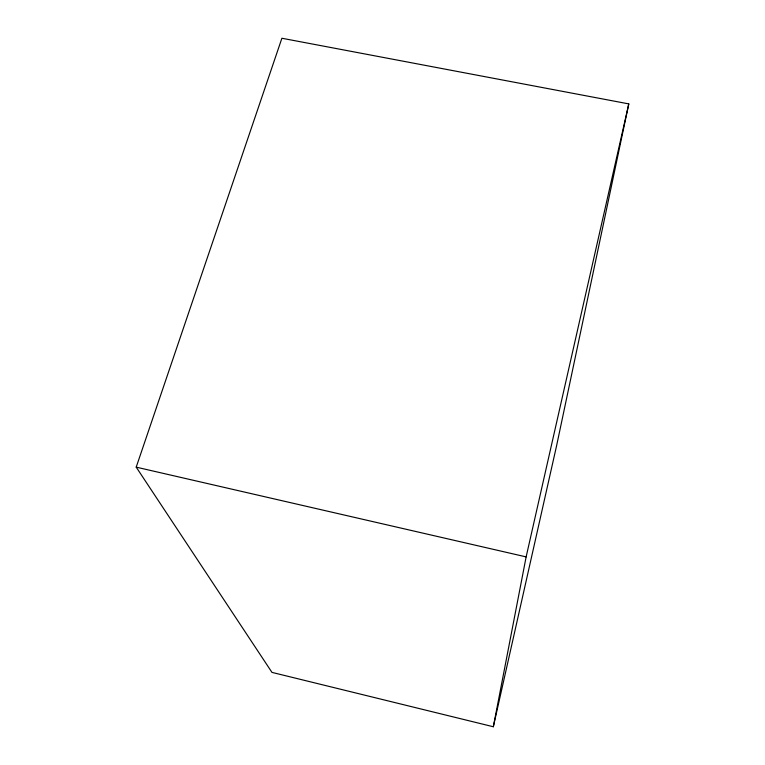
<?xml version="1.0" encoding="UTF-8"?>
<svg xmlns="http://www.w3.org/2000/svg" width="765" height="765" viewBox="0 0 765 765"><rect width="100%" height="100%" fill="white"/><g stroke="black" fill="none" stroke-linecap="round" stroke-linejoin="round"><path stroke-width="1.15" d="M493.329 726.75L526.138 556.891L628.792 103.897L281.893 38.25L136.208 467.147L271.967 672.387L493.329 726.75L556.528 446.052L628.792 103.897M136.208 467.147L526.138 556.891"/></g></svg>
